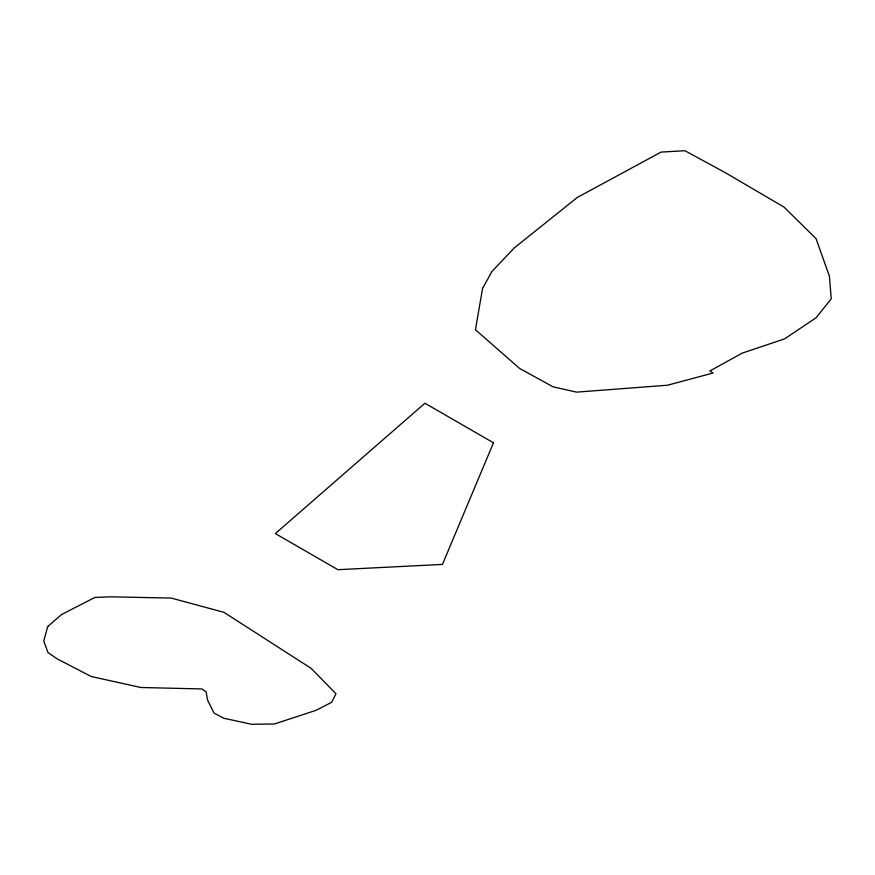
<?xml version="1.0" encoding="UTF-8"?>
<svg xmlns="http://www.w3.org/2000/svg" width="875" height="875" viewBox="0 0 875 875"><rect width="100%" height="100%" fill="white"/><g stroke="black" fill="none" stroke-linecap="round" stroke-linejoin="round"><path stroke-width="1.31" d="M482.573 288.378L475.442 329.755L519.509 368.375L553.12 386.859L576.592 392.131L667.439 385.23L713.125 373.013L709.833 370.967L742.197 353.139L784.645 338.855L816.091 317.756L831.25 298.812L829.402 276.194L816.014 238.591L784 207.091L725.156 172.583L684.961 150.741L661.128 152.075L577.303 197.455L514.358 247.844L491.991 271.414L482.573 288.378M47.709 626.587L43.75 641.036L47.994 652.542L57.334 658.962L91.295 676.528L140.853 687.498L201.906 688.942L206.128 691.83L207.517 699.956L214.036 713.059L223.727 718.233L251.584 724.259L274.466 723.975L315.93 710.358L331.647 702.308L335.967 693.733L311.15 668.369L223.923 612.325L171.281 598.084L110.677 596.816L94.883 597.461L61.469 614.578L47.709 626.587M493.467 442.805L442.455 564.419L337.892 569.691L275.352 533.586L424.933 403.233L493.467 442.805"/></g></svg>
